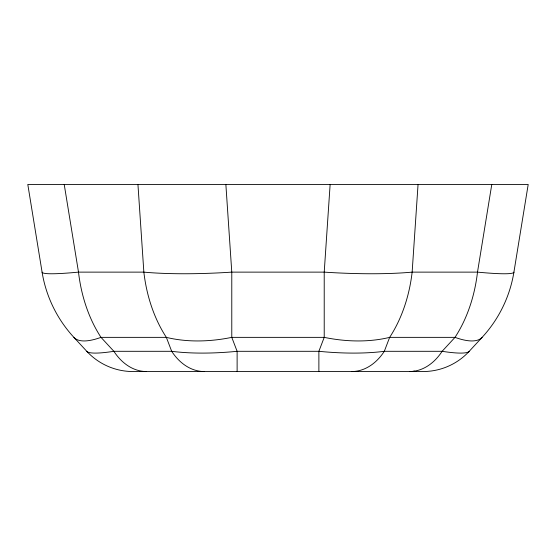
<?xml version="1.0" encoding="UTF-8"?>
<svg xmlns="http://www.w3.org/2000/svg" width="556" height="556" viewBox="0 0 556 556"><rect width="100%" height="100%" fill="white"/><g stroke="black" fill="none" stroke-linecap="round" stroke-linejoin="round"><path stroke-width="0.83" d="M330.132 184.453L324.217 272.127L324.217 337.36L318.88 351.302L318.88 371.547M418.056 184.453L412.142 272.127A125.99 89.085 90 0 1 389.652 337.36L384.314 351.302A62.995 44.543 -90 0 1 351.6 371.547M491.782 184.453L477.5 272.127A125.99 89.085 -90 0 1 455.003 337.36L442.131 351.302A62.995 44.543 -90 0 1 409.411 371.547A62.995 44.543 90 0 0 414.547 371.123M513.918 272.127L528.2 184.453L27.8 184.453L42.082 272.127A125.99 125.99 0 0 0 73.892 337.36L86.771 351.302A62.995 62.995 0 0 0 133.037 371.547L422.963 371.547A62.995 62.995 0 0 0 469.229 351.302L482.108 337.36A125.99 125.99 0 0 0 513.918 272.127A125.99 8.375 9.3 0 1 477.5 272.127L412.142 272.127A125.99 20.211 3.9 0 1 324.217 272.127L231.782 272.127A125.99 20.211 -3.9 0 1 143.858 272.127L78.5 272.127A125.99 8.375 -9.3 0 1 42.082 272.127M64.218 184.453L78.5 272.127A125.99 89.085 -90 0 0 100.997 337.36L113.869 351.302L171.686 351.302A113.723 33.221 -7.3 0 0 237.12 351.309L318.88 351.302A113.723 33.221 7.3 0 0 384.335 351.309L442.131 351.302M225.868 184.453L231.782 272.127L231.782 337.36L237.12 351.302L237.12 371.547M137.944 184.453L143.858 272.127A125.99 89.085 -90 0 0 166.348 337.36L171.686 351.302A62.995 44.543 -90 0 0 204.399 371.547M482.108 337.36A125.99 34.09 42.7 0 1 455.003 337.36L389.652 337.36A125.99 82.302 20.9 0 1 324.217 337.36L231.782 337.36A125.99 82.302 -20.9 0 1 166.348 337.36L100.997 337.36A125.99 34.09 -42.7 0 1 73.892 337.36M113.848 351.309A113.723 13.761 -17.1 0 1 86.729 351.309M146.589 371.547A62.995 44.543 90 0 1 113.869 351.302M469.271 351.309A113.723 13.761 17.1 0 1 442.152 351.309"/></g></svg>
